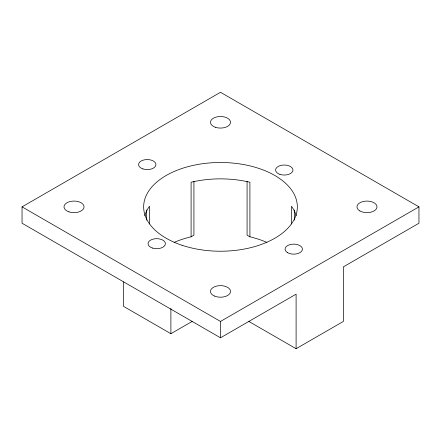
<?xml version="1.0" encoding="UTF-8"?>
<svg xmlns="http://www.w3.org/2000/svg" width="441" height="441" viewBox="0 0 441 441"><rect width="100%" height="100%" fill="white"/><g stroke="black" fill="none" stroke-linecap="round" stroke-linejoin="round"><path stroke-width="0.66" d="M296.098 348.715L296.098 294.153L220.5 337.8L22.05 223.229L22.05 206.862L220.5 92.285L418.95 206.862L418.95 223.229L343.352 266.877L343.352 321.434L296.098 348.715L248.851 321.434M174.118 242.412A76.844 44.365 0 0 1 191.091 236.8L193.924 235.163L193.924 181.284M123.64 281.882L123.64 306.429L170.888 333.71L192.149 321.434M22.05 206.862L220.5 321.434L418.95 206.862M266.882 242.412A76.844 44.365 0 0 0 249.909 236.8L247.076 235.163L247.076 181.284M294.329 209.933L294.329 220.158M291.495 223.984L291.495 206.25A76.844 44.365 0 0 1 296.258 215.798M249.909 236.8L249.909 182.238A76.844 44.365 0 0 0 191.091 182.238L191.091 236.8M220.5 321.434L220.5 337.8M170.888 308.474L170.888 333.71M149.505 223.984L149.505 206.25A76.844 44.365 0 0 0 144.742 215.798M146.671 209.933L146.671 220.158M214.37 296.005A10.022 5.788 0 0 0 230.434 292.201A10.022 5.788 0 0 0 216.702 286.071A10.022 5.788 0 0 0 214.37 296.005M69.011 211.873A10.022 5.788 0 0 0 84.049 206.862A10.022 5.788 0 0 0 69.011 201.846A10.022 5.788 0 0 0 69.011 211.873M215.489 127.306A10.022 5.788 0 0 0 230.522 122.295A10.022 5.788 0 0 0 215.489 117.284A10.022 5.788 0 0 0 215.489 127.306M359.889 210.952A10.022 5.788 0 0 0 376.658 208.356A10.022 5.788 0 0 0 364.382 201.272A10.022 5.788 0 0 0 359.889 210.952M182.078 245.284A76.844 44.365 0 0 0 297.344 206.862A76.844 44.365 0 0 0 182.078 168.44A76.844 44.365 0 0 0 182.078 245.284M152.371 248.029A8.688 5.016 0 0 0 165.397 243.686A8.688 5.016 0 0 0 152.371 239.342A8.688 5.016 0 0 0 152.371 248.029M142.917 168.92A8.688 5.016 0 0 0 155.949 164.576A8.688 5.016 0 0 0 142.917 160.232A8.688 5.016 0 0 0 142.917 168.92M279.947 174.377A8.688 5.016 0 0 0 292.973 170.033A8.688 5.016 0 0 0 279.947 165.689A8.688 5.016 0 0 0 279.947 174.377M287.593 252.687A8.688 5.016 0 0 0 302.129 250.438A8.688 5.016 0 0 0 291.49 244.297A8.688 5.016 0 0 0 287.593 252.687"/></g></svg>
